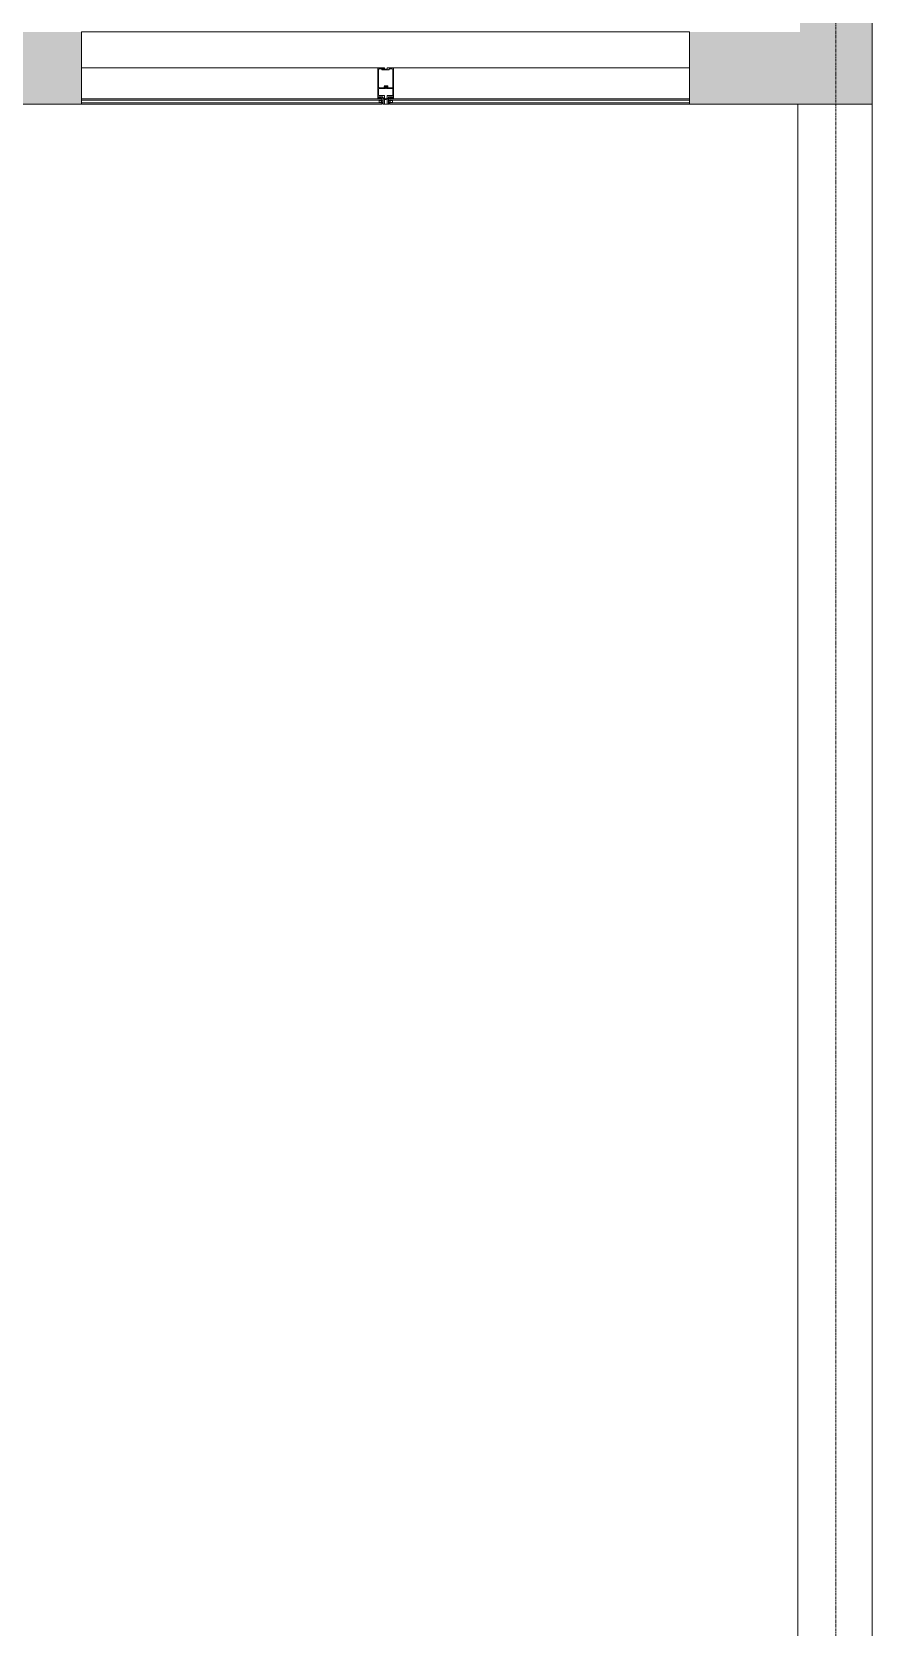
# Model space of a CAD drawing. Header units: inches. Extents: x -203 to 2070, y -968 to 768.
# Drawn here: x 1762.6 to 1924.1, y 44.9 to 351.6 of the extents above; entities that cross this region are included whole.
import ezdxf

# ---------------------------------------------------------------- set-up
doc = ezdxf.new("R2010")
doc.units = ezdxf.units.IN
doc.header["$MEASUREMENT"] = 0
doc.linetypes.add('Grid Line 1_2_', pattern=[0.875, 0.5, -0.125, 0.125, -0.125])
for name, color, linetype, lineweight in [('A-DETL-GENF', 92, 'Continuous', 9), ('A-DETL-THIN', 151, 'Continuous', 9), ('A-Glaz-Exst', 7, 'Continuous', 9), ('A-Wall-Exst', 7, 'Continuous', 9), ('Jenner and Block 7fl_BB_dwg', 8, 'Continuous', 9), ('S-GRID', 1, 'Continuous', 9)]:
    doc.layers.add(name, color=color, linetype=linetype, lineweight=lineweight)

# ---------------------------------------------------------------- blocks, each defined once
blk = doc.blocks.new('Jenner and Block 7fl_BB_dwg-4985401-LEVEL 7 - POWER _ SIGNAL')
at = {"layer": 'A-Glaz-Exst'}
for p, q in [((1772.13, 351.59), (1889.03, 351.59)), ((1772.13, 344.71), (1829.13, 344.71)), ((1829.25, 344.34), (1829.25, 340.96)), ((1829.88, 344.37), (1829.88, 344.31)), ((1829.91, 344.28), (1831.19, 344.28)), ((1831.25, 344.34), (1831.25, 344.4)), ((1831.32, 344.46), (1831.88, 344.46)), ((1832, 344.34), (1832, 340.96)), ((1832.13, 344.71), (1889.03, 344.71)), ((1829.25, 340.59), (1829.25, 339.46)), ((1829.38, 340.84), (1830.36, 340.84)), ((1830.55, 340.71), (1829.38, 340.71)), ((1830.54, 341.25), (1830.4, 341.25)), ((1830.65, 341.18), (1830.68, 341.14)), ((1830.68, 340.83), (1830.65, 340.79)), ((1830.68, 341.2), (1830.71, 341.17)), ((1830.71, 340.8), (1830.68, 340.77)), ((1830.7, 341.1), (1830.7, 340.87)), ((1830.77, 341.02), (1830.81, 341.02)), ((1830.81, 340.96), (1830.77, 340.96)), ((1830.84, 341.07), (1830.88, 341)), ((1830.88, 340.97), (1830.84, 340.9)), ((1831.88, 340.84), (1831.07, 340.84)), ((1832, 340.59), (1832, 339.46)), ((1830.38, 337.71), (1830.88, 337.71)), ((1830.43, 338.68), (1830.43, 338.81)), ((1830.66, 338.63), (1830.46, 338.65)), ((1830.59, 338.69), (1830.79, 338.71)), ((1830.82, 338.74), (1830.83, 338.87))]:
    blk.add_line(p, q, dxfattribs=at)
at = {"layer": 'A-Glaz-Exst', "flags": 128}
for points in [[(1772.13, 338.46), (1829.88, 338.46), (1829.88, 338.71), (1829.19, 338.71), (1829.19, 338.84), (1829.13, 338.84), (1829.13, 344.71), (1830.38, 344.71), (1830.38, 344.43), (1830.38, 344.46), (1830.38, 344.71), (1829.13, 344.71), (1829.13, 338.84), (1829.19, 338.84), (1829.19, 339.09)], [(1830.22, 344.46), (1830, 344.46), (1830, 344.49), (1830.05, 344.5), (1830.05, 344.54), (1829.89, 344.54), (1829.89, 344.5), (1829.94, 344.49), (1829.94, 344.46), (1829.38, 344.46)], [(1830.28, 344.4), (1830.35, 344.4), (1830.82, 344.4), (1829.91, 344.4)], [(1832.07, 338.84), (1832.13, 338.84), (1832.13, 344.71), (1830.88, 344.71), (1830.88, 344.46), (1830.88, 344.71), (1832.13, 344.71), (1832.13, 338.84), (1832.07, 338.84), (1832.07, 338.71), (1832.07, 338.84), (1832.07, 339.09)], [(1830.73, 341.16), (1830.75, 341.16), (1830.75, 341.05), (1830.81, 341.05), (1830.81, 341.06)], [(1830.81, 340.91), (1830.81, 340.92), (1830.75, 340.92), (1830.75, 340.81), (1830.73, 340.81)], [(1831, 340.9), (1831, 341.25), (1830.75, 341.25), (1830.75, 341.05)], [(1830.75, 340.92), (1830.75, 340.71), (1831.88, 340.71)], [(1772.13, 338.71), (1829.19, 338.71), (1829.57, 339.09), (1829.57, 338.71), (1829.19, 339.09), (1830, 339.09)], [(1772.13, 337.96), (1829.88, 337.96), (1829.88, 337.71), (1772.13, 337.71)], [(1829.44, 338.43), (1829.35, 338.43), (1829.35, 337.99), (1829.44, 337.99)], [(1829.38, 339.34), (1830.38, 339.34), (1830.38, 338.78), (1830.35, 338.78), (1830.34, 338.82), (1830.3, 338.82), (1830.3, 338.67), (1830.34, 338.67), (1830.35, 338.71), (1830.38, 338.71), (1830.38, 338.59), (1830.69, 338.59), (1830.69, 338.6), (1830.69, 338.59), (1830.38, 338.59), (1830.38, 337.71), (1830.13, 337.71), (1830.13, 338.96)], [(1829.5, 338.43), (1829.57, 338.43), (1829.75, 338.4), (1829.75, 338.03), (1829.57, 337.99), (1829.5, 337.99)], [(1830.4, 338.84), (1830.38, 338.84), (1830.38, 338.78)], [(1830.57, 338.65), (1830.88, 338.65), (1830.57, 338.65), (1830.57, 338.66)], [(1830.86, 338.9), (1830.88, 338.9), (1830.88, 338.78)], [(1831.88, 339.34), (1830.88, 339.34), (1830.88, 338.78), (1830.91, 338.78), (1830.91, 338.82), (1830.96, 338.82), (1830.96, 338.67), (1830.91, 338.67), (1830.91, 338.71), (1830.88, 338.71), (1830.88, 338.65), (1830.88, 337.71), (1831.13, 337.71)], [(1830.88, 338.65), (1830.88, 337.71), (1831.13, 337.71), (1831.13, 338.96)], [(1832.07, 338.71), (1831.69, 339.09), (1831.69, 338.71), (1832.07, 339.09), (1831.25, 339.09)], [(1889.03, 338.71), (1832.07, 338.71), (1831.38, 338.71), (1831.38, 338.46), (1889.03, 338.46)], [(1889.03, 337.96), (1831.38, 337.96), (1831.38, 337.71), (1889.03, 337.71)], [(1831.75, 338.43), (1831.69, 338.43), (1831.5, 338.4), (1831.5, 338.03), (1831.69, 337.99), (1831.75, 337.99)], [(1831.82, 338.43), (1831.91, 338.43), (1831.91, 337.99), (1831.82, 337.99)]]:
    blk.add_lwpolyline(points, dxfattribs=at)
blk.add_lwpolyline([(1830.13, 337.71), (1830.38, 337.71), (1830.38, 338.59), (1830.38, 337.71)], close=True, dxfattribs=at)
at = {"layer": 'A-Glaz-Exst'}
for centre, radius in [((1829.47, 338.43), 0.0313), ((1829.47, 337.99), 0.0313), ((1831.78, 338.43), 0.0312), ((1831.78, 337.99), 0.0312)]:
    blk.add_circle(centre, radius, dxfattribs=at)
for centre, radius, start, end in [((1829.38, 344.34), 0.125, 90, 180), ((1829.91, 344.37), 0.0312, 90, 180), ((1829.91, 344.31), 0.0312, 180, 270), ((1830.22, 344.43), 0.0313, 0, 90), ((1830.28, 344.43), 0.0312, 180, 270), ((1830.35, 344.43), 0.0312, 270, 0), ((1830.35, 344.43), 0.0312, 270, 0), ((1830.82, 344.46), 0.0625, 270, 0), ((1830.82, 344.46), 0.0625, 270, 0), ((1831.19, 344.34), 0.0625, 270, 0), ((1831.32, 344.4), 0.0625, 90, 180), ((1831.88, 344.34), 0.125, 0, 90), ((1829.38, 340.96), 0.125, 180, 270), ((1829.38, 340.59), 0.125, 90, 180), ((1831.02, 340.99), 0.673, 156.572, 192.6755), ((1831.02, 340.99), 0.548, 150.7723, 209.8389), ((1831.02, 340.99), 0.517, 156.0212, 203.9788), ((1830.99, 340.99), 0.451, 155.6104, 204.3896), ((1830.62, 341.14), 0.089, 47.709, 140.0132), ((1830.62, 340.83), 0.089, 219.9868, 312.291), ((1830.62, 341.11), 0.0695, 66.2999, 122.2806), ((1830.62, 340.86), 0.0695, 237.7194, 293.7001), ((1830.69, 341.15), 0.0118, 224.761, 292.5325), ((1830.69, 340.82), 0.0118, 67.4675, 135.239), ((1830.7, 341.13), 0.0139, 297.3515, 112.5325), ((1830.71, 341.1), 0.0118, 117.3515, 180), ((1830.71, 340.87), 0.0118, 180, 242.6485), ((1830.7, 340.85), 0.0139, 247.4675, 62.6485), ((1830.73, 341.18), 0.0197, 224.761, 270), ((1830.73, 340.79), 0.0197, 90, 135.239), ((1830.78, 340.99), 0.0306, 93.7029, 266.2971), ((1830.83, 341.06), 0.016, 25.4383, 180), ((1830.81, 340.99), 0.0306, 273.7029, 86.2971), ((1830.83, 340.91), 0.016, 180, 334.5617), ((1830.84, 340.99), 0.04, 334.5617, 25.4383), ((1831.07, 340.9), 0.0625, 180, 270), ((1831.88, 340.96), 0.125, 270, 0), ((1831.88, 340.59), 0.125, 0, 90), ((1829.38, 339.46), 0.125, 180, 270), ((1829.94, 338.9), 0.312, 143.1301, 216.8699), ((1829.97, 338.87), 0.221, 98.1301, 225), ((1830.35, 338.21), 0.531, 151.9275, 208.0725), ((1829.99, 338.19), 0.145, 20.4877, 217.8024), ((1830.14, 338.71), 0.257, 91.4846, 178.5154), ((1830, 338.09), 0.13, 196.4082, 343.6978), ((1830, 337.67), 0.266, 61.9275, 118.0725), ((1830, 337.6), 0.266, 61.9275, 118.0725), ((1830, 337.54), 0.266, 61.9275, 118.0725), ((1830, 337.48), 0.266, 61.9275, 118.0725), ((1830, 338.96), 0.125, 0, 90), ((1830.4, 338.81), 0.0312, 5, 90), ((1830.46, 338.68), 0.0312, 185, 270), ((1830.6, 338.66), 0.0313, 95, 180), ((1830.66, 338.6), 0.0313, 0, 85), ((1830.79, 338.74), 0.0312, 270, 355), ((1830.86, 338.87), 0.0312, 90, 175), ((1831.25, 338.96), 0.125, 90, 180), ((1831.12, 338.71), 0.257, 1.4846, 88.5154), ((1831.26, 338.19), 0.145, 322.1976, 159.5123), ((1831.25, 338.09), 0.13, 196.3022, 343.5918), ((1831.25, 337.67), 0.266, 61.9275, 118.0725), ((1831.25, 337.6), 0.266, 61.9275, 118.0725), ((1831.25, 337.54), 0.266, 61.9275, 118.0725), ((1831.25, 337.48), 0.266, 61.9275, 118.0725), ((1831.28, 338.87), 0.221, 315, 81.8699), ((1830.91, 338.21), 0.531, 331.9275, 28.0725), ((1831.32, 338.9), 0.312, 323.1301, 36.8699), ((1831.88, 339.46), 0.125, 270, 360)]:
    blk.add_arc(centre, radius, start, end, dxfattribs=at)
at = {"layer": 'A-Wall-Exst', "flags": 128}
for points in [[(1924.09, 337.71), (1924.09, -538.81), (1737.17, -538.81)], [(1737.17, -525.05), (1909.84, -525.05), (1909.84, 337.71)]]:
    blk.add_lwpolyline(points, dxfattribs=at)
blk = doc.blocks.new('Jenner and Block 7fl_BB_dwg-V54-LEVEL 7 - POWER _ SIGNAL')
at = {"layer": 'A-Glaz-Exst'}
for p, q in [((1772.13, 351.59), (1889.03, 351.59)), ((1772.13, 344.71), (1829.13, 344.71)), ((1829.25, 344.34), (1829.25, 340.96)), ((1829.88, 344.37), (1829.88, 344.31)), ((1829.91, 344.28), (1831.19, 344.28)), ((1831.25, 344.34), (1831.25, 344.4)), ((1831.32, 344.46), (1831.88, 344.46)), ((1832, 344.34), (1832, 340.96)), ((1832.13, 344.71), (1889.03, 344.71)), ((1829.25, 340.59), (1829.25, 339.46)), ((1829.38, 340.84), (1830.36, 340.84)), ((1830.55, 340.71), (1829.38, 340.71)), ((1830.54, 341.25), (1830.4, 341.25)), ((1830.65, 341.18), (1830.68, 341.14)), ((1830.68, 340.83), (1830.65, 340.79)), ((1830.68, 341.2), (1830.71, 341.17)), ((1830.71, 340.8), (1830.68, 340.77)), ((1830.7, 341.1), (1830.7, 340.87)), ((1830.77, 341.02), (1830.81, 341.02)), ((1830.81, 340.96), (1830.77, 340.96)), ((1830.84, 341.07), (1830.88, 341)), ((1830.88, 340.97), (1830.84, 340.9)), ((1831.88, 340.84), (1831.07, 340.84)), ((1832, 340.59), (1832, 339.46)), ((1830.38, 337.71), (1830.88, 337.71)), ((1830.43, 338.68), (1830.43, 338.81)), ((1830.66, 338.63), (1830.46, 338.65)), ((1830.59, 338.69), (1830.79, 338.71)), ((1830.82, 338.74), (1830.83, 338.87))]:
    blk.add_line(p, q, dxfattribs=at)
at = {"layer": 'A-Glaz-Exst', "flags": 128}
for points in [[(1772.13, 338.46), (1829.88, 338.46), (1829.88, 338.71), (1829.19, 338.71), (1829.19, 338.84), (1829.13, 338.84), (1829.13, 344.71), (1830.38, 344.71), (1830.38, 344.43), (1830.38, 344.46), (1830.38, 344.71), (1829.13, 344.71), (1829.13, 338.84), (1829.19, 338.84), (1829.19, 339.09)], [(1830.22, 344.46), (1830, 344.46), (1830, 344.49), (1830.05, 344.5), (1830.05, 344.54), (1829.89, 344.54), (1829.89, 344.5), (1829.94, 344.49), (1829.94, 344.46), (1829.38, 344.46)], [(1830.28, 344.4), (1830.35, 344.4), (1830.82, 344.4), (1829.91, 344.4)], [(1832.07, 338.84), (1832.13, 338.84), (1832.13, 344.71), (1830.88, 344.71), (1830.88, 344.46), (1830.88, 344.71), (1832.13, 344.71), (1832.13, 338.84), (1832.07, 338.84), (1832.07, 338.71), (1832.07, 338.84), (1832.07, 339.09)], [(1830.73, 341.16), (1830.75, 341.16), (1830.75, 341.05), (1830.81, 341.05), (1830.81, 341.06)], [(1830.81, 340.91), (1830.81, 340.92), (1830.75, 340.92), (1830.75, 340.81), (1830.73, 340.81)], [(1831, 340.9), (1831, 341.25), (1830.75, 341.25), (1830.75, 341.05)], [(1830.75, 340.92), (1830.75, 340.71), (1831.88, 340.71)], [(1772.13, 338.71), (1829.19, 338.71), (1829.57, 339.09), (1829.57, 338.71), (1829.19, 339.09), (1830, 339.09)], [(1772.13, 337.96), (1829.88, 337.96), (1829.88, 337.71), (1772.13, 337.71)], [(1829.44, 338.43), (1829.35, 338.43), (1829.35, 337.99), (1829.44, 337.99)], [(1829.38, 339.34), (1830.38, 339.34), (1830.38, 338.78), (1830.35, 338.78), (1830.34, 338.82), (1830.3, 338.82), (1830.3, 338.67), (1830.34, 338.67), (1830.35, 338.71), (1830.38, 338.71), (1830.38, 338.59), (1830.69, 338.59), (1830.69, 338.6), (1830.69, 338.59), (1830.38, 338.59), (1830.38, 337.71), (1830.13, 337.71), (1830.13, 338.96)], [(1829.5, 338.43), (1829.57, 338.43), (1829.75, 338.4), (1829.75, 338.03), (1829.57, 337.99), (1829.5, 337.99)], [(1830.4, 338.84), (1830.38, 338.84), (1830.38, 338.78)], [(1830.57, 338.65), (1830.88, 338.65), (1830.57, 338.65), (1830.57, 338.66)], [(1830.86, 338.9), (1830.88, 338.9), (1830.88, 338.78)], [(1831.88, 339.34), (1830.88, 339.34), (1830.88, 338.78), (1830.91, 338.78), (1830.91, 338.82), (1830.96, 338.82), (1830.96, 338.67), (1830.91, 338.67), (1830.91, 338.71), (1830.88, 338.71), (1830.88, 338.65), (1830.88, 337.71), (1831.13, 337.71)], [(1830.88, 338.65), (1830.88, 337.71), (1831.13, 337.71), (1831.13, 338.96)], [(1832.07, 338.71), (1831.69, 339.09), (1831.69, 338.71), (1832.07, 339.09), (1831.25, 339.09)], [(1889.03, 338.71), (1832.07, 338.71), (1831.38, 338.71), (1831.38, 338.46), (1889.03, 338.46)], [(1889.03, 337.96), (1831.38, 337.96), (1831.38, 337.71), (1889.03, 337.71)], [(1831.75, 338.43), (1831.69, 338.43), (1831.5, 338.4), (1831.5, 338.03), (1831.69, 337.99), (1831.75, 337.99)], [(1831.82, 338.43), (1831.91, 338.43), (1831.91, 337.99), (1831.82, 337.99)]]:
    blk.add_lwpolyline(points, dxfattribs=at)
blk.add_lwpolyline([(1830.13, 337.71), (1830.38, 337.71), (1830.38, 338.59), (1830.38, 337.71)], close=True, dxfattribs=at)
at = {"layer": 'A-Glaz-Exst'}
for centre, radius in [((1829.47, 338.43), 0.0313), ((1829.47, 337.99), 0.0313), ((1831.78, 338.43), 0.0312), ((1831.78, 337.99), 0.0312)]:
    blk.add_circle(centre, radius, dxfattribs=at)
for centre, radius, start, end in [((1829.38, 344.34), 0.125, 90, 180), ((1829.91, 344.37), 0.0312, 90, 180), ((1829.91, 344.31), 0.0312, 180, 270), ((1830.22, 344.43), 0.0313, 0, 90), ((1830.28, 344.43), 0.0312, 180, 270), ((1830.35, 344.43), 0.0312, 270, 0), ((1830.35, 344.43), 0.0312, 270, 0), ((1830.82, 344.46), 0.0625, 270, 0), ((1830.82, 344.46), 0.0625, 270, 0), ((1831.19, 344.34), 0.0625, 270, 0), ((1831.32, 344.4), 0.0625, 90, 180), ((1831.88, 344.34), 0.125, 0, 90), ((1829.38, 340.96), 0.125, 180, 270), ((1829.38, 340.59), 0.125, 90, 180), ((1831.02, 340.99), 0.673, 156.572, 192.6755), ((1831.02, 340.99), 0.548, 150.7723, 209.8389), ((1831.02, 340.99), 0.517, 156.0212, 203.9788), ((1830.99, 340.99), 0.451, 155.6104, 204.3896), ((1830.62, 341.14), 0.089, 47.709, 140.0132), ((1830.62, 340.83), 0.089, 219.9868, 312.291), ((1830.62, 341.11), 0.0695, 66.2999, 122.2806), ((1830.62, 340.86), 0.0695, 237.7194, 293.7001), ((1830.69, 341.15), 0.0118, 224.761, 292.5325), ((1830.69, 340.82), 0.0118, 67.4675, 135.239), ((1830.7, 341.13), 0.0139, 297.3515, 112.5325), ((1830.71, 341.1), 0.0118, 117.3515, 180), ((1830.71, 340.87), 0.0118, 180, 242.6485), ((1830.7, 340.85), 0.0139, 247.4675, 62.6485), ((1830.73, 341.18), 0.0197, 224.761, 270), ((1830.73, 340.79), 0.0197, 90, 135.239), ((1830.78, 340.99), 0.0306, 93.7029, 266.2971), ((1830.83, 341.06), 0.016, 25.4383, 180), ((1830.81, 340.99), 0.0306, 273.7029, 86.2971), ((1830.83, 340.91), 0.016, 180, 334.5617), ((1830.84, 340.99), 0.04, 334.5617, 25.4383), ((1831.07, 340.9), 0.0625, 180, 270), ((1831.88, 340.96), 0.125, 270, 0), ((1831.88, 340.59), 0.125, 0, 90), ((1829.38, 339.46), 0.125, 180, 270), ((1829.94, 338.9), 0.312, 143.1301, 216.8699), ((1829.97, 338.87), 0.221, 98.1301, 225), ((1830.35, 338.21), 0.531, 151.9275, 208.0725), ((1829.99, 338.19), 0.145, 20.4877, 217.8024), ((1830.14, 338.71), 0.257, 91.4846, 178.5154), ((1830, 338.09), 0.13, 196.4082, 343.6978), ((1830, 337.67), 0.266, 61.9275, 118.0725), ((1830, 337.6), 0.266, 61.9275, 118.0725), ((1830, 337.54), 0.266, 61.9275, 118.0725), ((1830, 337.48), 0.266, 61.9275, 118.0725), ((1830, 338.96), 0.125, 0, 90), ((1830.4, 338.81), 0.0312, 5, 90), ((1830.46, 338.68), 0.0312, 185, 270), ((1830.6, 338.66), 0.0313, 95, 180), ((1830.66, 338.6), 0.0313, 0, 85), ((1830.79, 338.74), 0.0312, 270, 355), ((1830.86, 338.87), 0.0312, 90, 175), ((1831.25, 338.96), 0.125, 90, 180), ((1831.12, 338.71), 0.257, 1.4846, 88.5154), ((1831.26, 338.19), 0.145, 322.1976, 159.5123), ((1831.25, 338.09), 0.13, 196.3022, 343.5918), ((1831.25, 337.67), 0.266, 61.9275, 118.0725), ((1831.25, 337.6), 0.266, 61.9275, 118.0725), ((1831.25, 337.54), 0.266, 61.9275, 118.0725), ((1831.25, 337.48), 0.266, 61.9275, 118.0725), ((1831.28, 338.87), 0.221, 315, 81.8699), ((1830.91, 338.21), 0.531, 331.9275, 28.0725), ((1831.32, 338.9), 0.312, 323.1301, 36.8699), ((1831.88, 339.46), 0.125, 270, 360)]:
    blk.add_arc(centre, radius, start, end, dxfattribs=at)
at = {"layer": 'A-Wall-Exst', "flags": 128}
for points in [[(1924.09, 337.71), (1924.09, -538.81), (1737.17, -538.81)], [(1737.17, -525.05), (1909.84, -525.05), (1909.84, 337.71)]]:
    blk.add_lwpolyline(points, dxfattribs=at)

msp = doc.modelspace()

# ---------------------------------------------------------------- hatches: boundary and pattern name
at = {"layer": 'A-DETL-GENF'}
h = msp.add_hatch(color=7, dxfattribs=at)
h.paths.add_polyline_path([(464.83, -720.82), (893.53, -538.81), (1016.23, -538.81), (1016.23, -524.94), (892.67, -524.94), (457.06, -709.88), (459.54, -715.74), (462.19, -714.61)], flags=0)
h.paths.add_polyline_path([(3.31, -538.98), (25.4, -529.6), (16.02, -507.51), (-6.07, -516.89)], flags=0)
h.paths.add_polyline_path([(1723.7, -538.81), (1737.17, -538.81), (1737.17, -496.55), (1730.17, -496.55), (1730.17, -494.3), (1723.7, -494.3), (1723.7, -524.65), (1674.68, -524.65), (1674.68, -531.81), (1676.23, -531.81), (1676.23, -538.81), (1723.3, -538.81)], flags=0)
h.paths.add_polyline_path([(471.73, -532.94), (492.17, -532.94), (492.17, -512), (471.73, -512), (471.73, -516.56)], flags=0)
h.paths.add_polyline_path([(259.11, -532.49), (281.21, -523.11), (271.83, -501.02), (249.74, -510.4), (255.13, -523.11)], flags=0)
h.paths.add_polyline_path([(491.31, -225.31), (494.81, -225.31), (494.81, -201.31), (471.73, -201.31), (471.73, -225.31), (491.31, -225.31)], flags=0)
h.paths.add_polyline_path([(980.11, -121.34), (993.73, -121.34), (993.73, 0.66), (950.73, 0.66), (950.73, -16.34), (908.73, -16.34), (908.73, 0.66), (846.73, 0.66), (846.73, -16.34), (804.73, -16.34), (804.73, 0.66), (742.73, 0.66), (742.73, -16.34), (700.73, -16.34), (700.73, 0.66), (638.73, 0.66), (638.73, -16.34), (596.73, -16.34), (596.73, 0.66), (569.74, 0.66), (569.74, -24.34), (979.73, -24.34), (979.73, -121.34)], flags=0)
h.paths.add_polyline_path([(1240.73, -29.34), (1268.73, -29.34), (1268.73, -3.4), (1240.73, -3.4)], flags=0)
h.paths.add_polyline_path([(1556.36, -29.34), (1582.73, -29.34), (1582.73, -1.34), (1556.36, -1.34)], flags=0)
h.paths.add_polyline_path([(248.73, -29.34), (248.73, -1.34), (220.73, -1.34), (220.73, -29.34), (242.39, -29.34)], flags=0)
h.paths.add_polyline_path([(-117.75, -27.34), (-84.26, -27.34), (-84.26, -2.95), (-117.75, -2.95), (-117.75, -3.34)], flags=0)
h.paths.add_polyline_path([(1730.17, 284.95), (1737.17, 284.95), (1737.17, 337.71), (1772.13, 337.71), (1772.13, 351.59), (1723.3, 351.56), (1723.3, 284.95)], flags=0)
h.paths.add_polyline_path([(1924.09, 337.71), (1924.09, 580.15), (1910.23, 580.15), (1910.23, 351.59), (1889.03, 351.59), (1889.03, 337.71), (1910.23, 337.71)], flags=0)
h.paths.add_polyline_path([(1552.61, 553.15), (1566.73, 553.15), (1566.73, 577.15), (1542.73, 577.15), (1542.73, 553.15), (1552.17, 553.15)], flags=0)
h.paths.add_polyline_path([(1256.8, 553.15), (1266.73, 553.15), (1266.73, 577.15), (1242.73, 577.15), (1242.73, 553.15), (1252.17, 553.15)], flags=0)
h.paths.add_polyline_path([(952.17, 553.15), (966.73, 553.15), (966.73, 577.15), (942.73, 577.15), (942.73, 553.15)], flags=0)
h.paths.add_polyline_path([(596.73, 553.15), (620.73, 553.15), (620.73, 577.15), (596.73, 577.15)], flags=0)
h.paths.add_polyline_path([(237.05, 553.15), (246.73, 553.15), (246.73, 577.15), (222.73, 577.15), (222.73, 553.15), (232.42, 553.15)], flags=0)
h.paths.add_polyline_path([(-39.27, 553.15), (-15.27, 553.15), (-15.27, 577.15), (-39.27, 577.15)], flags=0)

# ---------------------------------------------------------------- linework, layer by layer
at = {"layer": 'A-DETL-THIN'}
for p, q in [((1924.09, 337.71), (1924.09, 580.15)), ((1772.13, 337.71), (1772.13, 351.59)), ((1889.03, 351.59), (1889.03, 337.71)), ((1737.17, 337.71), (1772.13, 337.71)), ((1889.03, 337.71), (1924.09, 337.71))]:
    msp.add_line(p, q, dxfattribs=at)
at = {"layer": 'S-GRID', "linetype": 'Grid Line 1_2_'}
msp.add_line((1917.11, -968.26), (1917.11, 744.46), dxfattribs=at)

# ---------------------------------------------------------------- block references
at = {"layer": 'Jenner and Block 7fl_BB_dwg', "color": 7}
for name in ['Jenner and Block 7fl_BB_dwg-4985401-LEVEL 7 - POWER _ SIGNAL', 'Jenner and Block 7fl_BB_dwg-V54-LEVEL 7 - POWER _ SIGNAL']:
    msp.add_blockref(name, (0, 0), dxfattribs=at)

doc.saveas('drawing.dxf')
